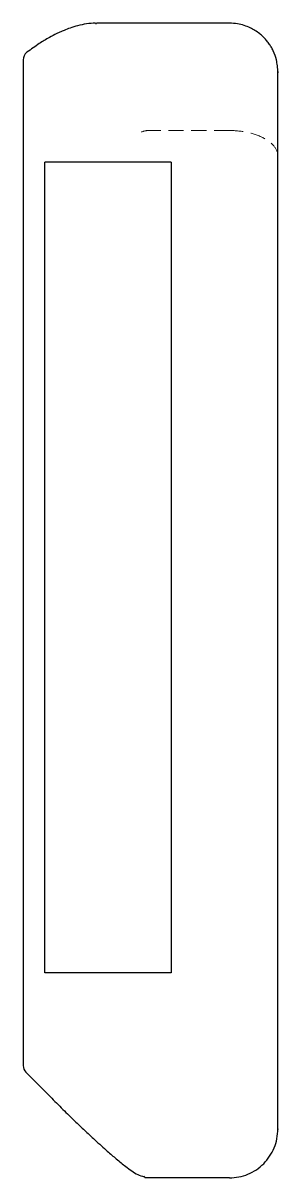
# Model space of a CAD drawing. Header units: millimetres. Extents: x 62 to 234, y 8 to 169.
# Drawn here: x 212.4 to 233.6, y 7.8 to 104 of the extents above.
import ezdxf

# ---------------------------------------------------------------- set-up
doc = ezdxf.new("R2010")
doc.units = ezdxf.units.MM
doc.linetypes.add('HIDDEN', pattern=[1.905, 1.27, -0.635])

msp = doc.modelspace()

# ---------------------------------------------------------------- linework, layer by layer
at = {"color": 7, "linetype": 'Continuous', "lineweight": 25}
for p, q in [((218.453, 103.992), (218.513, 103.989)), ((229.583, 104.014), (218.513, 104.014)), ((212.415, 92.43), (212.415, 17.192)), ((214.232, 24.911), (214.232, 92.43)), ((224.735, 92.43), (214.232, 92.43)), ((224.735, 92.43), (224.735, 24.911)), ((233.622, 15.023), (233.622, 92.43)), ((224.735, 24.911), (214.232, 24.911)), ((212.654, 16.631), (214.795, 14.462)), ((222.554, 7.888), (222.465, 7.935)), ((222.554, 7.864), (229.583, 7.864))]:
    msp.add_line(p, q, dxfattribs=at)
at = {"color": 7, "linetype": 'HIDDEN', "lineweight": 18}
for p, q in [((229.583, 103.997), (229.583, 104.002)), ((229.583, 95.067), (222.848, 95.067))]:
    msp.add_line(p, q, dxfattribs=at)
at = {"color": 7, "linetype": 'Continuous', "lineweight": 25}
for centre, start, end in [((213.222, 100.94), 127.16771, 179.96506), ((213.222, 17.192), 181.76038, 224.61954)]:
    msp.add_arc(centre, 0.808, start, end, dxfattribs=at)
for points, knots in [([(218.447, 104.006), (218.197, 103.994), (217.713, 103.97), (216.995, 103.814), (216.371, 103.622), (215.877, 103.433), (215.508, 103.272), (215.098, 103.078), (214.528, 102.779), (213.695, 102.281), (213.078, 101.833), (212.735, 101.584)], [0, 0, 0, 0, 0.138494, 0.269305, 0.376302, 0.460051, 0.520915, 0.564438, 0.673444, 0.81893, 1, 1, 1, 1]), ([(233.622, 99.885), (233.615, 100.076), (233.602, 100.438), (233.484, 101.047), (233.309, 101.564), (233.072, 102.018), (232.876, 102.322), (232.658, 102.601), (232.401, 102.873), (232.087, 103.147), (231.724, 103.402), (231.295, 103.635), (230.809, 103.83), (230.228, 103.981), (229.806, 104.002), (229.583, 104.012)], [0, 0, 0, 0, 0.08999, 0.170331, 0.298165, 0.357714, 0.40964, 0.464121, 0.521212, 0.581345, 0.656051, 0.725251, 0.805674, 0.89724, 1, 1, 1, 1]), ([(212.415, 100.94), (212.415, 99.816), (212.415, 98.42), (212.415, 96.216), (212.415, 95.466), (212.415, 93.954), (212.415, 93.192), (212.415, 92.43)], [0, 0, 0, 0, 0.5, 0.5, 0.75, 0.75, 1, 1, 1, 1]), ([(233.622, 92.43), (233.622, 92.862), (233.622, 93.726), (233.622, 95.015), (233.622, 96.28), (233.622, 97.391), (233.622, 98.319), (233.622, 99.057), (233.622, 99.641), (233.622, 99.97), (233.622, 100.014), (233.622, 99.894), (233.622, 99.864)], [0, 0, 0, 0, 0.125058, 0.249998, 0.375335, 0.500373, 0.59401, 0.687771, 0.781531, 0.874895, 0.968462, 1, 1, 1, 1]), ([(212.656, 16.632), (212.653, 16.63), (212.647, 16.624), (212.649, 16.626), (212.65, 16.627)], [0, 0, 0, 0, 0.367155, 1, 1, 1, 1]), ([(214.795, 14.462), (215.15, 14.104), (215.822, 13.427), (216.776, 12.496), (217.608, 11.704), (218.315, 11.046), (218.907, 10.508), (219.518, 9.963), (220.209, 9.368), (220.904, 8.803), (221.449, 8.405), (221.906, 8.084), (222.299, 7.97), (222.483, 7.917)], [0, 0, 0, 0, 0.12619, 0.238933, 0.338385, 0.424698, 0.49797, 0.560337, 0.6605, 0.773221, 0.855786, 0.932757, 1, 1, 1, 1]), ([(233.622, 11.91), (233.622, 11.825), (233.622, 11.842), (233.622, 12.074), (233.622, 12.291), (233.622, 12.882), (233.622, 13.259), (233.622, 14.098), (233.622, 14.56), (233.622, 15.023)], [0, 0, 0, 0, 0.25, 0.25, 0.5, 0.5, 0.75, 0.75, 1, 1, 1, 1]), ([(229.583, 7.818), (229.848, 7.833), (230.378, 7.864), (231.139, 8.105), (231.847, 8.478), (232.46, 8.987), (232.954, 9.598), (233.345, 10.34), (233.578, 11.09), (233.607, 11.63), (233.622, 11.91)], [0, 0, 0, 0, 0.1212237, 0.2426444, 0.3637261, 0.4855233, 0.6081755, 0.7293409, 0.8598428, 1, 1, 1, 1])]:
    msp.add_open_spline(points, degree=3, knots=knots, dxfattribs=at)
at = {"color": 7, "linetype": 'HIDDEN', "lineweight": 18}
msp.add_open_spline([(222.277, 94.936), (222.426, 95.017), (222.637, 95.065), (222.848, 95.067)], degree=3, dxfattribs=at)
msp.add_open_spline([(233.622, 92.911), (233.622, 93.194), (233.514, 93.477), (233.109, 94), (232.813, 94.238), (232.061, 94.634), (231.614, 94.791), (230.636, 95.008), (230.113, 95.067), (229.583, 95.067)], degree=3, knots=[0, 0, 0, 0, 0.25, 0.25, 0.5, 0.5, 0.75, 0.75, 1, 1, 1, 1], dxfattribs=at)

doc.saveas('drawing.dxf')
